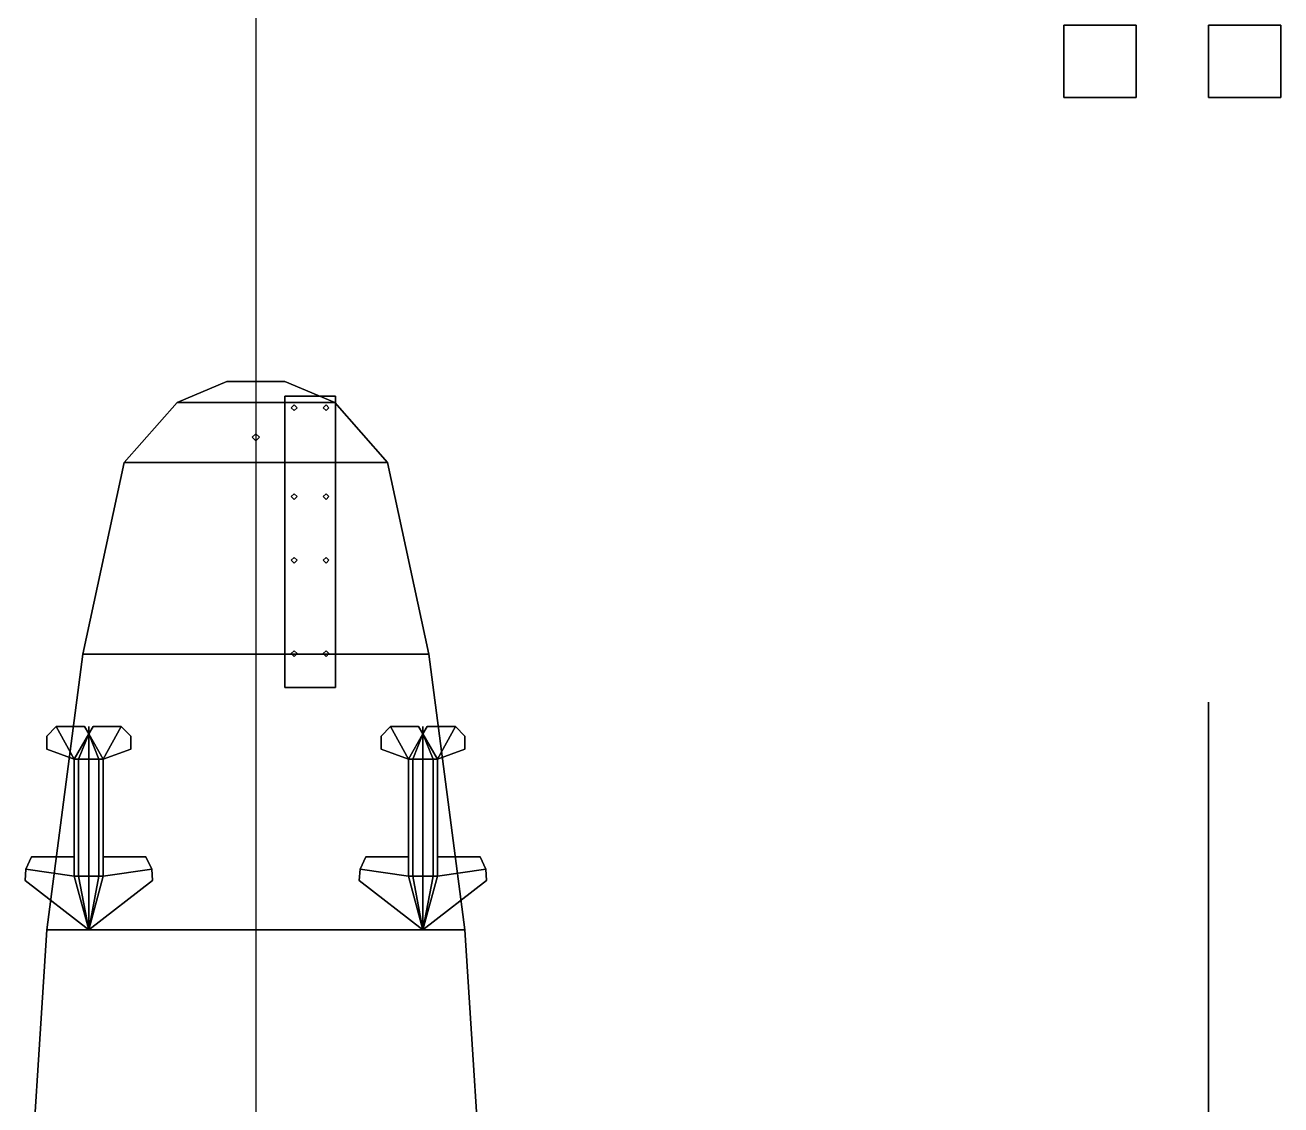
# Model space of a CAD drawing. Header units: millimetres. Extents: x -5.7 to 14.2, y -35.4 to 40.7.
# Drawn here: x -3.19 to 14.17, y 25.77 to 40.7 of the extents above; entities that cross this region are included whole.
import ezdxf

# ---------------------------------------------------------------- set-up
doc = ezdxf.new("R2010")
doc.units = ezdxf.units.MM
doc.layers.add('railings', color=6, linetype='Continuous')

msp = doc.modelspace()

# ---------------------------------------------------------------- linework, layer by layer
msp.add_xline((0, 4.53, -4.89), (0, -1))
for points in [[(12.17, 40.7, -17.56), (12.17, 40.7, -18.56), (11.17, 40.7, -18.56), (11.17, 40.7, -17.56)], [(12.17, 40.7, -18.56), (12.17, 39.7, -18.56), (11.17, 39.7, -18.56), (11.17, 40.7, -18.56)], [(11.17, 40.7, -18.56), (11.17, 39.7, -18.56), (11.17, 39.7, -17.56), (11.17, 40.7, -17.56)], [(11.17, 40.7, -17.56), (11.17, 39.7, -17.56), (12.17, 39.7, -17.56), (12.17, 40.7, -17.56)], [(12.17, 39.7, -17.56), (12.17, 39.7, -18.56), (12.17, 40.7, -18.56), (12.17, 40.7, -17.56)], [(14.17, 40.7, -18.56), (14.17, 39.7, -18.56), (13.17, 39.7, -18.56), (13.17, 40.7, -18.56)], [(13.17, 40.7, -18.56), (13.17, 39.7, -18.56), (14.17, 39.7, -18.56), (14.17, 40.7, -18.56)], [(11.17, 39.7, -17.56), (11.17, 39.7, -18.56), (12.17, 39.7, -18.56), (12.17, 39.7, -17.56)], [(-1.09, 35.48, 2.29), (1.09, 35.48, 2.29), (0.4, 35.77, 2.29), (-0.4, 35.77, 2.29)], [(-0.4, 35.77), (-1.09, 35.48), (-1.09, 35.48, 2.29), (-0.4, 35.77, 2.29)], [(0.4, 35.77), (-0.4, 35.77), (-0.4, 35.77, 2.29), (0.4, 35.77, 2.29)], [(0.4, 35.77, 2.29), (1.09, 35.48, 2.29), (1.09, 35.48), (0.4, 35.77)], [(-1.09, 35.48), (-1.82, 34.65), (-1.82, 34.65, 2.29), (-1.09, 35.48, 2.29)], [(-1.09, 35.48, 2.29), (-1.82, 34.65, 2.29), (1.82, 34.65, 2.29), (1.09, 35.48, 2.29)], [(0.4, 35.57, 2.66), (0.4, 31.54, 2.66), (1.1, 31.54, 2.66), (1.1, 35.57, 2.66)], [(1.1, 35.57, 2.59), (1.1, 31.54, 2.59), (0.4, 31.54, 2.59), (0.4, 35.57, 2.59)], [(0.4, 35.57, 2.59), (0.4, 31.54, 2.59), (0.4, 31.54, 2.66), (0.4, 35.57, 2.66)], [(1.1, 35.57, 2.66), (1.1, 35.57, 2.59), (0.4, 35.57, 2.59), (0.4, 35.57, 2.66)], [(0.53, 35.45, 2.29), (0.49, 35.41, 2.29), (0.49, 35.41, 2.59), (0.53, 35.45, 2.59)], [(0.57, 35.41, 2.29), (0.53, 35.45, 2.29), (0.53, 35.45, 2.59), (0.57, 35.41, 2.59)], [(0.97, 35.45, 2.29), (0.93, 35.41, 2.29), (0.93, 35.41, 2.59), (0.97, 35.45, 2.59)], [(1.01, 35.41, 2.29), (0.97, 35.45, 2.29), (0.97, 35.45, 2.59), (1.01, 35.41, 2.59)], [(1.09, 35.48, 2.29), (1.82, 34.65, 2.29), (1.82, 34.65), (1.09, 35.48)], [(1.1, 31.54, 2.66), (1.1, 31.54, 2.59), (1.1, 35.57, 2.59), (1.1, 35.57, 2.66)], [(0.49, 35.41, 2.29), (0.53, 35.37, 2.29), (0.53, 35.37, 2.59), (0.49, 35.41, 2.59)], [(0.53, 35.37, 2.29), (0.57, 35.41, 2.29), (0.57, 35.41, 2.59), (0.53, 35.37, 2.59)], [(0.93, 35.41, 2.29), (0.97, 35.37, 2.29), (0.97, 35.37, 2.59), (0.93, 35.41, 2.59)], [(0.97, 35.37, 2.29), (1.01, 35.41, 2.29), (1.01, 35.41, 2.59), (0.97, 35.37, 2.59)], [(0, 35.05, 2.29), (-0.05, 35, 2.29), (-0.05, 35, 5.1), (0, 35.05, 5.1)], [(0, 35.05, 5.1), (-0.05, 35, 5.1), (0, 34.95, 5.1), (0.05, 35, 5.1)], [(-0.05, 35, 2.29), (0, 34.95, 2.29), (0, 34.95, 5.1), (-0.05, 35, 5.1)], [(0.05, 35, 2.29), (0, 35.05, 2.29), (0, 35.05, 5.1), (0.05, 35, 5.1)], [(0, 34.95, 2.29), (0.05, 35, 2.29), (0.05, 35, 5.1), (0, 34.95, 5.1)], [(-1.82, 34.65), (-2.39, 32), (-2.39, 32, 2.29), (-1.82, 34.65, 2.29)], [(-1.82, 34.65, 2.29), (-2.39, 32, 2.29), (2.39, 32, 2.29), (1.82, 34.65, 2.29)], [(1.82, 34.65, 2.29), (2.39, 32, 2.29), (2.39, 32), (1.82, 34.65)], [(0.53, 34.22, 2.29), (0.49, 34.18, 2.29), (0.49, 34.18, 2.59), (0.53, 34.22, 2.59)], [(0.57, 34.18, 2.29), (0.53, 34.22, 2.29), (0.53, 34.22, 2.59), (0.57, 34.18, 2.59)], [(0.97, 34.22, 2.29), (0.93, 34.18, 2.29), (0.93, 34.18, 2.59), (0.97, 34.22, 2.59)], [(1.01, 34.18, 2.29), (0.97, 34.22, 2.29), (0.97, 34.22, 2.59), (1.01, 34.18, 2.59)], [(0.49, 34.18, 2.29), (0.53, 34.14, 2.29), (0.53, 34.14, 2.59), (0.49, 34.18, 2.59)], [(0.53, 34.14, 2.29), (0.57, 34.18, 2.29), (0.57, 34.18, 2.59), (0.53, 34.14, 2.59)], [(0.93, 34.18, 2.29), (0.97, 34.14, 2.29), (0.97, 34.14, 2.59), (0.93, 34.18, 2.59)], [(0.97, 34.14, 2.29), (1.01, 34.18, 2.29), (1.01, 34.18, 2.59), (0.97, 34.14, 2.59)], [(0.53, 33.34, 2.29), (0.49, 33.3, 2.29), (0.49, 33.3, 2.59), (0.53, 33.34, 2.59)], [(0.57, 33.3, 2.29), (0.53, 33.34, 2.29), (0.53, 33.34, 2.59), (0.57, 33.3, 2.59)], [(0.97, 33.34, 2.29), (0.93, 33.3, 2.29), (0.93, 33.3, 2.59), (0.97, 33.34, 2.59)], [(1.01, 33.3, 2.29), (0.97, 33.34, 2.29), (0.97, 33.34, 2.59), (1.01, 33.3, 2.59)], [(0.49, 33.3, 2.29), (0.53, 33.26, 2.29), (0.53, 33.26, 2.59), (0.49, 33.3, 2.59)], [(0.53, 33.26, 2.29), (0.57, 33.3, 2.29), (0.57, 33.3, 2.59), (0.53, 33.26, 2.59)], [(0.93, 33.3, 2.29), (0.97, 33.26, 2.29), (0.97, 33.26, 2.59), (0.93, 33.3, 2.59)], [(0.97, 33.26, 2.29), (1.01, 33.3, 2.29), (1.01, 33.3, 2.59), (0.97, 33.26, 2.59)], [(-2.39, 32), (-2.89, 28.19), (-2.89, 28.19, 2.29), (-2.39, 32, 2.29)], [(-2.39, 32, 2.29), (-2.89, 28.19, 2.29), (2.89, 28.19, 2.29), (2.39, 32, 2.29)], [(0.53, 32.05, 2.29), (0.49, 32.01, 2.29), (0.49, 32.01, 2.59), (0.53, 32.05, 2.59)], [(0.49, 32.01, 2.29), (0.53, 31.97, 2.29), (0.53, 31.97, 2.59), (0.49, 32.01, 2.59)], [(0.57, 32.01, 2.29), (0.53, 32.05, 2.29), (0.53, 32.05, 2.59), (0.57, 32.01, 2.59)], [(0.53, 31.97, 2.29), (0.57, 32.01, 2.29), (0.57, 32.01, 2.59), (0.53, 31.97, 2.59)], [(0.97, 32.05, 2.29), (0.93, 32.01, 2.29), (0.93, 32.01, 2.59), (0.97, 32.05, 2.59)], [(0.93, 32.01, 2.29), (0.97, 31.97, 2.29), (0.97, 31.97, 2.59), (0.93, 32.01, 2.59)], [(1.01, 32.01, 2.29), (0.97, 32.05, 2.29), (0.97, 32.05, 2.59), (1.01, 32.01, 2.59)], [(0.97, 31.97, 2.29), (1.01, 32.01, 2.29), (1.01, 32.01, 2.59), (0.97, 31.97, 2.59)], [(2.39, 32, 2.29), (2.89, 28.19, 2.29), (2.89, 28.19), (2.39, 32)], [(0.4, 31.54, 2.66), (0.4, 31.54, 2.59), (1.1, 31.54, 2.59), (1.1, 31.54, 2.66)], [(-2.76, 31, 4.57), (-2.51, 30.55, 4.57), (-2.89, 30.69, 4.57), (-2.89, 30.87, 4.57)], [(-2.89, 30.87, 4.57), (-2.89, 30.69, 4.57), (-2.51, 30.55, 4.57), (-2.76, 31, 4.57)], [(-2.37, 31, 4.57), (-2.31, 30.9, 4.57), (-2.51, 30.55, 4.57), (-2.76, 31, 4.57)], [(-2.76, 31, 4.57), (-2.51, 30.55, 4.57), (-2.31, 30.9, 4.57), (-2.37, 31, 4.57)], [(-2.31, 31, 4.51), (-2.31, 30.9, 4.57), (-2.31, 30.55, 4.37), (-2.31, 31, 4.12)], [(-2.31, 31, 4.12), (-2.31, 30.55, 4.37), (-2.31, 30.9, 4.57), (-2.31, 31, 4.51)], [(-2.31, 31, 4.12), (-2.31, 30.55, 4.37), (-2.31, 30.69, 3.99), (-2.31, 30.87, 3.99)], [(-2.31, 30.87, 3.99), (-2.31, 30.69, 3.99), (-2.31, 30.55, 4.37), (-2.31, 31, 4.12)], [(-2.31, 31, 5.02), (-2.31, 30.55, 4.77), (-2.31, 30.9, 4.57), (-2.31, 31, 4.63)], [(-2.31, 31, 4.63), (-2.31, 30.9, 4.57), (-2.31, 30.55, 4.77), (-2.31, 31, 5.02)], [(-2.31, 30.87, 5.15), (-2.31, 30.69, 5.15), (-2.31, 30.55, 4.77), (-2.31, 31, 5.02)], [(-2.31, 31, 5.02), (-2.31, 30.55, 4.77), (-2.31, 30.69, 5.15), (-2.31, 30.87, 5.15)], [(-2.25, 31, 4.57), (-2.31, 30.9, 4.57), (-2.11, 30.55, 4.57), (-1.86, 31, 4.57)], [(-1.86, 31, 4.57), (-2.11, 30.55, 4.57), (-2.31, 30.9, 4.57), (-2.25, 31, 4.57)], [(-1.86, 31, 4.57), (-2.11, 30.55, 4.57), (-1.73, 30.69, 4.57), (-1.73, 30.87, 4.57)], [(-1.73, 30.87, 4.57), (-1.73, 30.69, 4.57), (-2.11, 30.55, 4.57), (-1.86, 31, 4.57)], [(1.86, 31, 4.57), (2.11, 30.55, 4.57), (1.73, 30.69, 4.57), (1.73, 30.87, 4.57)], [(1.73, 30.87, 4.57), (1.73, 30.69, 4.57), (2.11, 30.55, 4.57), (1.86, 31, 4.57)], [(2.25, 31, 4.57), (2.31, 30.9, 4.57), (2.11, 30.55, 4.57), (1.86, 31, 4.57)], [(1.86, 31, 4.57), (2.11, 30.55, 4.57), (2.31, 30.9, 4.57), (2.25, 31, 4.57)], [(2.31, 31, 4.63), (2.31, 30.9, 4.57), (2.31, 30.55, 4.77), (2.31, 31, 5.02)], [(2.31, 31, 5.02), (2.31, 30.55, 4.77), (2.31, 30.9, 4.57), (2.31, 31, 4.63)], [(2.31, 31, 5.02), (2.31, 30.55, 4.77), (2.31, 30.69, 5.15), (2.31, 30.87, 5.15)], [(2.31, 30.87, 5.15), (2.31, 30.69, 5.15), (2.31, 30.55, 4.77), (2.31, 31, 5.02)], [(2.31, 31, 4.12), (2.31, 30.55, 4.37), (2.31, 30.69, 3.99), (2.31, 30.87, 3.99)], [(2.31, 30.87, 3.99), (2.31, 30.69, 3.99), (2.31, 30.55, 4.37), (2.31, 31, 4.12)], [(2.31, 31, 4.51), (2.31, 30.9, 4.57), (2.31, 30.55, 4.37), (2.31, 31, 4.12)], [(2.31, 31, 4.12), (2.31, 30.55, 4.37), (2.31, 30.9, 4.57), (2.31, 31, 4.51)], [(2.37, 31, 4.57), (2.31, 30.9, 4.57), (2.51, 30.55, 4.57), (2.76, 31, 4.57)], [(2.76, 31, 4.57), (2.51, 30.55, 4.57), (2.31, 30.9, 4.57), (2.37, 31, 4.57)], [(2.76, 31, 4.57), (2.51, 30.55, 4.57), (2.89, 30.69, 4.57), (2.89, 30.87, 4.57)], [(2.89, 30.87, 4.57), (2.89, 30.69, 4.57), (2.51, 30.55, 4.57), (2.76, 31, 4.57)], [(-2.451, 30.55, 4.429), (-2.51, 30.55, 4.57), (-2.31, 30.9, 4.57)], [(-2.51, 30.55, 4.57), (-2.451, 30.55, 4.711), (-2.31, 30.9, 4.57)], [(-2.31, 30.55, 4.37), (-2.451, 30.55, 4.429), (-2.31, 30.9, 4.57)], [(-2.451, 30.55, 4.711), (-2.31, 30.55, 4.77), (-2.31, 30.9, 4.57)], [(-2.169, 30.55, 4.429), (-2.31, 30.55, 4.37), (-2.31, 30.9, 4.57)], [(-2.11, 30.55, 4.57), (-2.169, 30.55, 4.429), (-2.31, 30.9, 4.57)], [(-2.169, 30.55, 4.711), (-2.11, 30.55, 4.57), (-2.31, 30.9, 4.57)], [(-2.31, 30.55, 4.77), (-2.169, 30.55, 4.711), (-2.31, 30.9, 4.57)], [(2.169, 30.55, 4.429), (2.11, 30.55, 4.57), (2.31, 30.9, 4.57)], [(2.11, 30.55, 4.57), (2.169, 30.55, 4.711), (2.31, 30.9, 4.57)], [(2.31, 30.55, 4.37), (2.169, 30.55, 4.429), (2.31, 30.9, 4.57)], [(2.169, 30.55, 4.711), (2.31, 30.55, 4.77), (2.31, 30.9, 4.57)], [(2.51, 30.55, 4.57), (2.451, 30.55, 4.429), (2.31, 30.9, 4.57)], [(2.451, 30.55, 4.429), (2.31, 30.55, 4.37), (2.31, 30.9, 4.57)], [(2.31, 30.55, 4.77), (2.451, 30.55, 4.711), (2.31, 30.9, 4.57)], [(2.451, 30.55, 4.711), (2.51, 30.55, 4.57), (2.31, 30.9, 4.57)], [(-2.51, 30.55, 4.57), (-2.451, 30.55, 4.429), (-2.451, 28.93, 4.429), (-2.51, 28.93, 4.57)], [(-2.451, 30.55, 4.711), (-2.51, 30.55, 4.57), (-2.51, 28.93, 4.57), (-2.451, 28.93, 4.711)], [(-2.451, 30.55, 4.429), (-2.31, 30.55, 4.37), (-2.31, 28.93, 4.37), (-2.451, 28.93, 4.429)], [(-2.31, 30.55, 4.77), (-2.451, 30.55, 4.711), (-2.451, 28.93, 4.711), (-2.31, 28.93, 4.77)], [(-2.31, 30.55, 4.37), (-2.169, 30.55, 4.429), (-2.169, 28.93, 4.429), (-2.31, 28.93, 4.37)], [(-2.169, 30.55, 4.711), (-2.31, 30.55, 4.77), (-2.31, 28.93, 4.77), (-2.169, 28.93, 4.711)], [(-2.169, 30.55, 4.429), (-2.11, 30.55, 4.57), (-2.11, 28.93, 4.57), (-2.169, 28.93, 4.429)], [(-2.11, 30.55, 4.57), (-2.169, 30.55, 4.711), (-2.169, 28.93, 4.711), (-2.11, 28.93, 4.57)], [(2.169, 30.55, 4.711), (2.11, 30.55, 4.57), (2.11, 28.93, 4.57), (2.169, 28.93, 4.711)], [(2.11, 30.55, 4.57), (2.169, 30.55, 4.429), (2.169, 28.93, 4.429), (2.11, 28.93, 4.57)], [(2.31, 30.55, 4.77), (2.169, 30.55, 4.711), (2.169, 28.93, 4.711), (2.31, 28.93, 4.77)], [(2.169, 30.55, 4.429), (2.31, 30.55, 4.37), (2.31, 28.93, 4.37), (2.169, 28.93, 4.429)], [(2.451, 30.55, 4.711), (2.31, 30.55, 4.77), (2.31, 28.93, 4.77), (2.451, 28.93, 4.711)], [(2.31, 30.55, 4.37), (2.451, 30.55, 4.429), (2.451, 28.93, 4.429), (2.31, 28.93, 4.37)], [(2.51, 30.55, 4.57), (2.451, 30.55, 4.711), (2.451, 28.93, 4.711), (2.51, 28.93, 4.57)], [(2.451, 30.55, 4.429), (2.51, 30.55, 4.57), (2.51, 28.93, 4.57), (2.451, 28.93, 4.429)], [(-2.31, 29.96, 4.37), (-2.31, 29.37, 4.37), (-2.31, 29.37, 2.29), (-2.31, 29.96, 2.29)], [(-2.31, 29.96, 2.29), (-2.31, 29.37, 2.29), (-2.31, 29.37, 4.37), (-2.31, 29.96, 4.37)], [(2.31, 29.96, 4.37), (2.31, 29.37, 4.37), (2.31, 29.37, 2.29), (2.31, 29.96, 2.29)], [(2.31, 29.96, 2.29), (2.31, 29.37, 2.29), (2.31, 29.37, 4.37), (2.31, 29.96, 4.37)], [(-2.51, 29.2, 4.57), (-2.51, 28.93, 4.57), (-3.18, 29.03, 4.57), (-3.1, 29.2, 4.57)], [(-3.1, 29.2, 4.57), (-3.18, 29.03, 4.57), (-2.51, 28.93, 4.57), (-2.51, 29.2, 4.57)], [(-2.31, 29.2, 4.37), (-2.31, 28.93, 4.37), (-2.31, 29.03, 3.7), (-2.31, 29.2, 3.78)], [(-2.31, 29.2, 3.78), (-2.31, 29.03, 3.7), (-2.31, 28.93, 4.37), (-2.31, 29.2, 4.37)], [(-2.31, 29.2, 5.36), (-2.31, 29.03, 5.44), (-2.31, 28.93, 4.77), (-2.31, 29.2, 4.77)], [(-2.31, 29.2, 4.77), (-2.31, 28.93, 4.77), (-2.31, 29.03, 5.44), (-2.31, 29.2, 5.36)], [(-2.11, 29.2, 4.57), (-2.11, 28.93, 4.57), (-1.44, 29.03, 4.57), (-1.52, 29.2, 4.57)], [(-1.52, 29.2, 4.57), (-1.44, 29.03, 4.57), (-2.11, 28.93, 4.57), (-2.11, 29.2, 4.57)], [(2.11, 29.2, 4.57), (2.11, 28.93, 4.57), (1.44, 29.03, 4.57), (1.52, 29.2, 4.57)], [(1.52, 29.2, 4.57), (1.44, 29.03, 4.57), (2.11, 28.93, 4.57), (2.11, 29.2, 4.57)], [(2.31, 29.2, 5.36), (2.31, 29.03, 5.44), (2.31, 28.93, 4.77), (2.31, 29.2, 4.77)], [(2.31, 29.2, 4.77), (2.31, 28.93, 4.77), (2.31, 29.03, 5.44), (2.31, 29.2, 5.36)], [(2.31, 29.2, 4.37), (2.31, 28.93, 4.37), (2.31, 29.03, 3.7), (2.31, 29.2, 3.78)], [(2.31, 29.2, 3.78), (2.31, 29.03, 3.7), (2.31, 28.93, 4.37), (2.31, 29.2, 4.37)], [(2.51, 29.2, 4.57), (2.51, 28.93, 4.57), (3.18, 29.03, 4.57), (3.1, 29.2, 4.57)], [(3.1, 29.2, 4.57), (3.18, 29.03, 4.57), (2.51, 28.93, 4.57), (2.51, 29.2, 4.57)], [(-2.51, 28.93, 4.57), (-2.31, 28.19, 4.57), (-3.19, 28.87, 4.57), (-3.18, 29.03, 4.57)], [(-3.18, 29.03, 4.57), (-3.19, 28.87, 4.57), (-2.31, 28.19, 4.57), (-2.51, 28.93, 4.57)], [(-2.31, 28.93, 4.37), (-2.31, 28.19, 4.57), (-2.31, 28.87, 3.69), (-2.31, 29.03, 3.7)], [(-2.31, 29.03, 3.7), (-2.31, 28.87, 3.69), (-2.31, 28.19, 4.57), (-2.31, 28.93, 4.37)], [(-2.31, 29.03, 5.44), (-2.31, 28.87, 5.45), (-2.31, 28.19, 4.57), (-2.31, 28.93, 4.77)], [(-2.31, 28.93, 4.77), (-2.31, 28.19, 4.57), (-2.31, 28.87, 5.45), (-2.31, 29.03, 5.44)], [(-2.11, 28.93, 4.57), (-2.31, 28.19, 4.57), (-1.43, 28.87, 4.57), (-1.44, 29.03, 4.57)], [(-1.44, 29.03, 4.57), (-1.43, 28.87, 4.57), (-2.31, 28.19, 4.57), (-2.11, 28.93, 4.57)], [(2.11, 28.93, 4.57), (2.31, 28.19, 4.57), (1.43, 28.87, 4.57), (1.44, 29.03, 4.57)], [(1.44, 29.03, 4.57), (1.43, 28.87, 4.57), (2.31, 28.19, 4.57), (2.11, 28.93, 4.57)], [(2.31, 28.93, 4.77), (2.31, 28.19, 4.57), (2.31, 28.87, 5.45), (2.31, 29.03, 5.44)], [(2.31, 29.03, 5.44), (2.31, 28.87, 5.45), (2.31, 28.19, 4.57), (2.31, 28.93, 4.77)], [(2.31, 28.93, 4.37), (2.31, 28.19, 4.57), (2.31, 28.87, 3.69), (2.31, 29.03, 3.7)], [(2.31, 29.03, 3.7), (2.31, 28.87, 3.69), (2.31, 28.19, 4.57), (2.31, 28.93, 4.37)], [(2.51, 28.93, 4.57), (2.31, 28.19, 4.57), (3.19, 28.87, 4.57), (3.18, 29.03, 4.57)], [(3.18, 29.03, 4.57), (3.19, 28.87, 4.57), (2.31, 28.19, 4.57), (2.51, 28.93, 4.57)], [(-2.51, 28.93, 4.57), (-2.451, 28.93, 4.429), (-2.31, 28.19, 4.57)], [(-2.451, 28.93, 4.711), (-2.51, 28.93, 4.57), (-2.31, 28.19, 4.57)], [(-2.451, 28.93, 4.429), (-2.31, 28.93, 4.37), (-2.31, 28.19, 4.57)], [(-2.31, 28.93, 4.77), (-2.451, 28.93, 4.711), (-2.31, 28.19, 4.57)], [(-2.169, 28.93, 4.429), (-2.11, 28.93, 4.57), (-2.31, 28.19, 4.57)], [(-2.31, 28.93, 4.37), (-2.169, 28.93, 4.429), (-2.31, 28.19, 4.57)], [(-2.169, 28.93, 4.711), (-2.31, 28.93, 4.77), (-2.31, 28.19, 4.57)], [(-2.11, 28.93, 4.57), (-2.169, 28.93, 4.711), (-2.31, 28.19, 4.57)], [(2.169, 28.93, 4.711), (2.11, 28.93, 4.57), (2.31, 28.19, 4.57)], [(2.11, 28.93, 4.57), (2.169, 28.93, 4.429), (2.31, 28.19, 4.57)], [(2.31, 28.93, 4.77), (2.169, 28.93, 4.711), (2.31, 28.19, 4.57)], [(2.169, 28.93, 4.429), (2.31, 28.93, 4.37), (2.31, 28.19, 4.57)], [(2.51, 28.93, 4.57), (2.451, 28.93, 4.711), (2.31, 28.19, 4.57)], [(2.451, 28.93, 4.711), (2.31, 28.93, 4.77), (2.31, 28.19, 4.57)], [(2.31, 28.93, 4.37), (2.451, 28.93, 4.429), (2.31, 28.19, 4.57)], [(2.451, 28.93, 4.429), (2.51, 28.93, 4.57), (2.31, 28.19, 4.57)], [(-2.89, 28.19), (-3.17, 23.8), (-3.17, 23.8, 2.29), (-2.89, 28.19, 2.29)], [(-2.89, 28.19, 2.29), (-3.17, 23.8, 2.29), (3.17, 23.8, 2.29), (2.89, 28.19, 2.29)], [(2.89, 28.19, 2.29), (3.17, 23.8, 2.29), (3.17, 23.8), (2.89, 28.19)]]:
    msp.add_3dface(points)
at = {"layer": 'railings'}
for points in [[(13.17, 31.34, 2.29), (13.17, 31.31, 2.29), (13.17, 31.31, 3.29), (13.17, 31.34, 3.29)], [(13.17, 31.34, 3.29), (13.17, 31.31, 3.29), (13.17, 31.31, 2.29), (13.17, 31.34, 2.29)], [(13.17, 30.34, 3.26), (13.17, 30.34, 3.29), (13.17, 31.31, 3.29), (13.17, 31.31, 3.26)], [(13.17, 31.31, 3.26), (13.17, 31.31, 3.29), (13.17, 30.34, 3.29), (13.17, 30.34, 3.26)], [(13.17, 30.34, 3.29), (13.17, 30.31, 3.29), (13.17, 30.31, 2.29), (13.17, 30.34, 2.29)], [(13.17, 30.34, 2.29), (13.17, 30.31, 2.29), (13.17, 30.31, 3.29), (13.17, 30.34, 3.29)], [(13.17, 29.34, 3.26), (13.17, 29.34, 3.29), (13.17, 30.31, 3.29), (13.17, 30.31, 3.26)], [(13.17, 30.31, 3.26), (13.17, 30.31, 3.29), (13.17, 29.34, 3.29), (13.17, 29.34, 3.26)], [(13.17, 29.34, 2.29), (13.17, 29.31, 2.29), (13.17, 29.31, 3.29), (13.17, 29.34, 3.29)], [(13.17, 29.34, 3.29), (13.17, 29.31, 3.29), (13.17, 29.31, 2.29), (13.17, 29.34, 2.29)], [(13.17, 29.31, 3.26), (13.17, 29.31, 3.29), (13.17, 28.34, 3.29), (13.17, 28.34, 3.26)], [(13.17, 28.34, 3.26), (13.17, 28.34, 3.29), (13.17, 29.31, 3.29), (13.17, 29.31, 3.26)], [(13.17, 28.34, 3.29), (13.17, 28.31, 3.29), (13.17, 28.31, 2.29), (13.17, 28.34, 2.29)], [(13.17, 28.34, 2.29), (13.17, 28.31, 2.29), (13.17, 28.31, 3.29), (13.17, 28.34, 3.29)], [(13.17, 27.34, 3.26), (13.17, 27.34, 3.29), (13.17, 28.31, 3.29), (13.17, 28.31, 3.26)], [(13.17, 28.31, 3.26), (13.17, 28.31, 3.29), (13.17, 27.34, 3.29), (13.17, 27.34, 3.26)], [(13.17, 27.34, 2.29), (13.17, 27.31, 2.29), (13.17, 27.31, 3.29), (13.17, 27.34, 3.29)], [(13.17, 27.34, 3.29), (13.17, 27.31, 3.29), (13.17, 27.31, 2.29), (13.17, 27.34, 2.29)], [(13.17, 27.31, 3.26), (13.17, 27.31, 3.29), (13.17, 26.34, 3.29), (13.17, 26.34, 3.26)], [(13.17, 26.34, 3.26), (13.17, 26.34, 3.29), (13.17, 27.31, 3.29), (13.17, 27.31, 3.26)], [(13.17, 26.34, 3.29), (13.17, 26.31, 3.29), (13.17, 26.31, 2.29), (13.17, 26.34, 2.29)], [(13.17, 26.34, 2.29), (13.17, 26.31, 2.29), (13.17, 26.31, 3.29), (13.17, 26.34, 3.29)], [(13.17, 25.34, 3.26), (13.17, 25.34, 3.29), (13.17, 26.31, 3.29), (13.17, 26.31, 3.26)], [(13.17, 26.31, 3.26), (13.17, 26.31, 3.29), (13.17, 25.34, 3.29), (13.17, 25.34, 3.26)]]:
    msp.add_3dface(points, dxfattribs=at)

doc.saveas('drawing.dxf')
